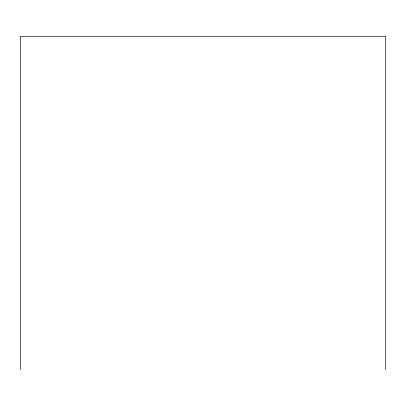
<?xml version="1.0" encoding="UTF-8"?>
<svg xmlns="http://www.w3.org/2000/svg" width="406" height="406" viewBox="0 0 406 406"><rect width="100%" height="100%" fill="white"/><g stroke="black" fill="none" stroke-linecap="round" stroke-linejoin="round"><path stroke-width="0.61" d="M385.7 369.572L385.7 36.428L20.3 36.428L20.3 369.572"/></g></svg>
